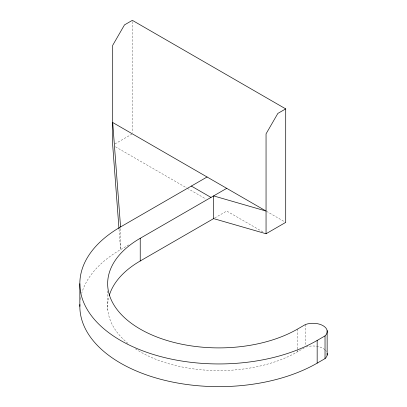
<?xml version="1.0" encoding="UTF-8"?>
<svg xmlns="http://www.w3.org/2000/svg" width="407" height="407" viewBox="0 0 407 407"><rect width="100%" height="100%" fill="white"/><g stroke="black" fill="none" stroke-linecap="round" stroke-linejoin="round"><path stroke-width="0.31" stroke-dasharray="2.04 1.53" d="M114.886 143.946L131.817 134.173M128.78 244.892L120.564 249.633A139.016 80.26 0 0 0 81.721 293.269M214.713 217.984L226.73 211.045L262.774 231.853M135.445 348.85A111.213 64.209 0 0 0 297.507 351.79L305.372 347.252M266.473 211.289L285.709 222.395M115.446 146.795L186.772 187.973M187.317 188.288L205.973 199.059M119.042 229.385L120.564 249.633L120.564 226.933M305.372 324.547L305.372 345.36M297.507 329.09L297.507 349.267M297.507 349.898L297.507 351.79M132.361 21.617L132.361 132.59M107.804 290.832L107.804 309.747M80.357 299.521A139.016 80.26 0 0 1 80.871 296.672M127.925 343.35A111.213 64.209 0 0 1 108.862 296.947M305.916 347.059A14.25 8.226 0 0 1 325.061 349.832M325.463 350.229A14.25 8.226 0 0 1 326.445 351.495"/><path stroke-width="0.61" d="M266.051 233.745L285.709 222.395L285.709 108.888L277.849 113.426L266.051 133.857L266.051 233.745L213.619 218.615L140.227 260.984A111.213 64.209 0 0 0 109.178 295.792M226.73 188.339L140.227 238.283A111.213 64.209 0 0 0 140.227 329.09A111.213 64.209 0 0 0 297.507 329.09L305.372 324.547A14.25 8.226 0 0 1 323.066 325.686A14.25 8.226 0 0 1 325.03 335.902L317.165 340.44A139.016 80.26 0 0 1 120.564 340.44A139.016 80.26 0 0 1 120.564 226.933L207.071 176.989M79.889 304.497A139.016 80.26 0 0 0 164.158 380.174A139.016 80.26 0 0 0 317.165 363.141L325.03 358.603A14.25 8.226 0 0 0 327.152 353.296M285.709 108.888L132.361 20.35L124.496 24.888L112.703 45.319L112.703 145.207L118.992 228.749M191.341 186.07L211.004 197.42M120.564 226.933L112.703 122.507L266.051 211.045L213.619 195.909L213.619 218.615M327.152 330.591L327.147 355.143M325.03 335.902L325.03 358.603M317.165 340.44L317.165 363.141M140.227 238.283L140.227 260.984M79.848 283.689L79.848 306.39"/></g></svg>
